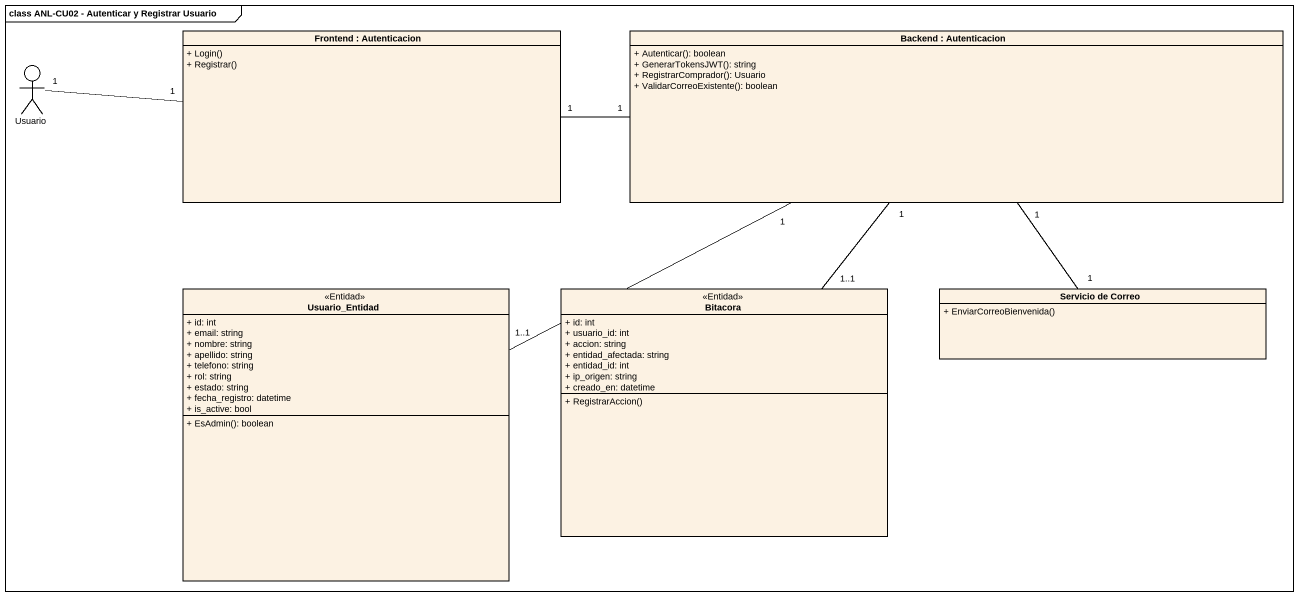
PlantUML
@startuml
mainframe class ANL-CU02 - Autenticar y Registrar Usuario
allowmixing
hide circle
hide empty members
skinparam classAttributeIconSize 0
class "Frontend : Autenticacion" as Frontend_Autenticacion {
  + Login()
  + Registrar()
}
class "Backend : Autenticacion" as Backend_Autenticacion {
  + Autenticar(): boolean
  + GenerarTokensJWT(): string
  + RegistrarComprador(): Usuario
  + ValidarCorreoExistente(): boolean
}
actor Usuario
class Usuario_Entidad <<Entidad>> {
  + id: int
  + email: string
  + nombre: string
  + apellido: string
  + telefono: string
  + rol: string
  + estado: string
  + fecha_registro: datetime
  + is_active: bool
  + EsAdmin(): boolean
}
class Bitacora <<Entidad>> {
  + id: int
  + usuario_id: int
  + accion: string
  + entidad_afectada: string
  + entidad_id: int
  + ip_origen: string
  + creado_en: datetime
  + RegistrarAccion()
}
class "Servicio de Correo" as Servicio_de_Correo {
  + EnviarCorreoBienvenida()
}
Frontend_Autenticacion "1" -right- "1" Backend_Autenticacion
Backend_Autenticacion "1" -left- "1..1" Usuario_Entidad
Backend_Autenticacion "1" -- "1..1" Bitacora
Backend_Autenticacion "1" -- "1" Servicio_de_Correo
Usuario "1" -right- "1" Frontend_Autenticacion
@enduml
